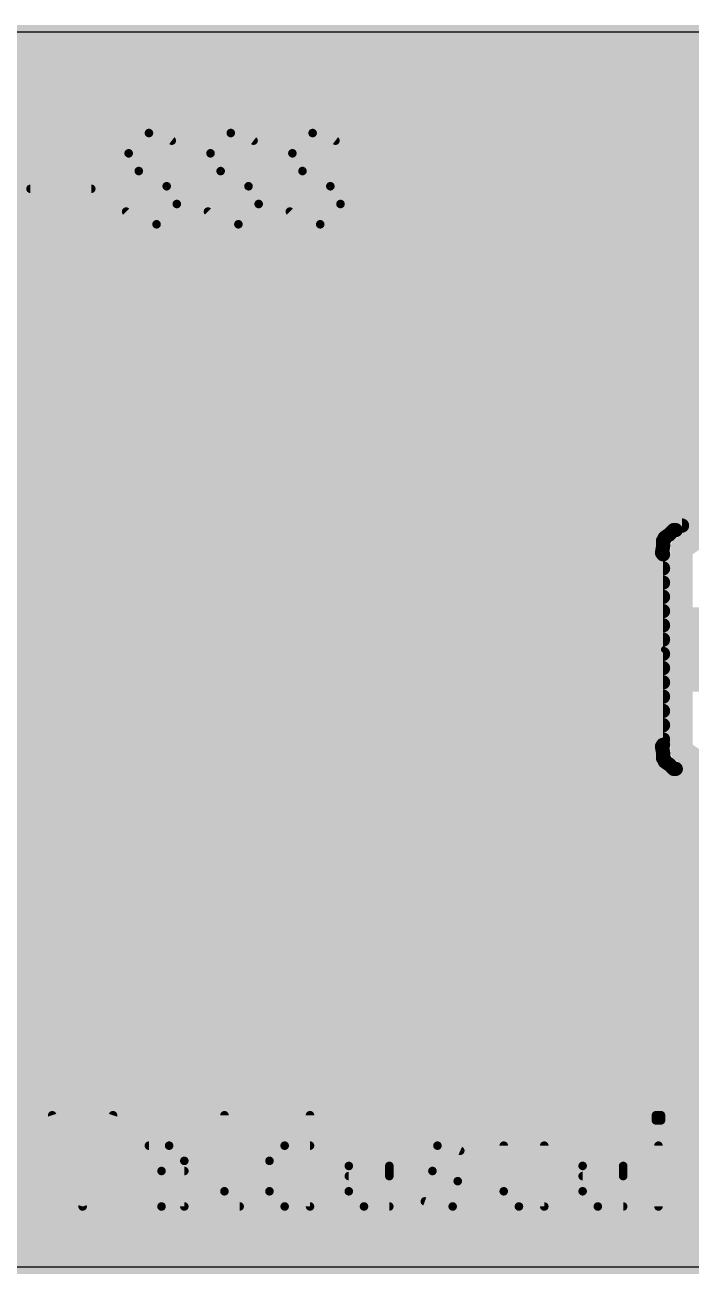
# Model space of a CAD drawing. Extents: x -9.5 to 75.5, y -0.1 to 22.1.
# Drawn here: x 14.4 to 26.27, y -0.13 to 22.13 of the extents above; entities that cross this region are included whole.
import ezdxf

# ---------------------------------------------------------------- set-up
doc = ezdxf.new("R2010")
doc.units = 0
for name, color, linetype in [('1', 12, 'CONTINUOUS'), ('16', 132, 'CONTINUOUS'), ('20', 31, 'CONTINUOUS'), ('21', 253, 'CONTINUOUS'), ('22', 253, 'CONTINUOUS'), ('25', 253, 'CONTINUOUS'), ('42', 132, 'CONTINUOUS')]:
    doc.layers.add(name, color=color, linetype=linetype)

msp = doc.modelspace()

# ---------------------------------------------------------------- linework, layer by layer
at = {"layer": '1', "const_width": 1.5}
msp.add_lwpolyline([(1, 11), (65, 11)], dxfattribs=at)
at = {"layer": '16', "const_width": 0.254}
for points in [[(0, 22), (66, 22)], [(0, 21.844), (66, 21.844)], [(0, 21.59), (66, 21.59)], [(0, 21.336), (32.5093, 21.336)], [(0, 21.082), (32.1483, 21.082)], [(0, 20.828), (31.7874, 20.828)], [(0, 20.574), (31.4264, 20.574)], [(0, 20.32), (31.0655, 20.32)], [(0, 20.066), (30.7045, 20.066)], [(0, 19.812), (30.3436, 19.812)], [(0, 19.558), (29.9826, 19.558)], [(0, 19.304), (29.6217, 19.304)], [(0, 19.05), (29.5594, 19.05)], [(0, 18.796), (29.573, 18.796)], [(0, 18.542), (29.573, 18.542)], [(0, 18.288), (29.573, 18.288)], [(0, 18.034), (29.573, 18.034)], [(0, 17.78), (29.573, 17.78)], [(0, 17.526), (29.573, 17.526)], [(0, 17.272), (29.573, 17.272)], [(0, 17.018), (29.573, 17.018)], [(5.4291, 16.764), (29.573, 16.764)], [(5.4864, 16.51), (29.573, 16.51)], [(5.4864, 16.256), (29.573, 16.256)], [(5.4864, 16.002), (29.573, 16.002)], [(5.4864, 15.748), (29.573, 15.748)], [(2.6924, 15.494), (29.5682, 15.494)], [(5.4864, 15.24), (29.6975, 15.24)], [(28.7226, 15.0454), (25.9965, 13.127)], [(5.4864, 14.986), (28.6382, 14.986)], [(5.4864, 14.732), (28.2773, 14.732)], [(5.4864, 14.478), (27.9163, 14.478)], [(5.4857, 14.224), (27.5554, 14.224)], [(5.3363, 13.97), (27.1944, 13.97)], [(0, 13.716), (26.8335, 13.716)], [(0, 13.462), (26.4725, 13.462)], [(0, 13.208), (26.1116, 13.208)], [(25.8887, 13.0512), (25.801, 12.9895)], [(25.9646, 13.127), (25.8887, 13.0512)], [(25.9965, 13.127), (25.9646, 13.127)], [(0, 12.954), (25.7916, 12.954)], [(25.773, 12.8282), (25.7546, 12.7226)], [(25.7956, 12.958), (25.773, 12.9354)], [(25.773, 12.9354), (25.773, 12.8282)], [(25.801, 12.9895), (25.7956, 12.958)], [(0, 12.7), (25.7705, 12.7)], [(25.7546, 12.7226), (25.773, 12.6965)], [(25.773, 12.6965), (25.773, 9.3003)], [(0, 12.446), (25.773, 12.446)], [(0, 12.192), (25.773, 12.192)], [(0, 11.938), (25.773, 11.938)], [(0, 11.684), (25.773, 11.684)], [(0, 11.43), (25.773, 11.43)], [(0, 11.176), (25.773, 11.176)], [(0, 10.922), (25.773, 10.922)], [(0, 10.668), (25.773, 10.668)], [(0, 10.414), (25.773, 10.414)], [(0, 10.16), (25.773, 10.16)], [(0, 9.906), (25.773, 9.906)], [(0, 9.652), (25.773, 9.652)], [(0, 9.398), (25.773, 9.398)], [(25.773, 9.3003), (25.7533, 9.2713)], [(25.7533, 9.2713), (25.773, 9.1688)], [(0, 9.144), (25.773, 9.144)], [(25.773, 9.1688), (25.773, 9.0646)], [(25.773, 9.0646), (25.7978, 9.0397)], [(25.7978, 9.0397), (25.8045, 9.0052)], [(25.8045, 9.0052), (25.8908, 8.9467)], [(0, 8.89), (25.9475, 8.89)], [(25.8908, 8.9467), (25.9646, 8.873)], [(25.9646, 8.873), (25.9997, 8.873)], [(25.9997, 8.873), (28.9645, 6.8645)], [(0, 8.636), (26.3495, 8.636)], [(0, 8.382), (26.7245, 8.382)], [(0, 8.128), (27.0994, 8.128)], [(5.4584, 7.874), (27.4744, 7.874)], [(5.4864, 7.62), (27.8493, 7.62)], [(5.4864, 7.366), (28.2243, 7.366)], [(5.4864, 7.112), (28.5992, 7.112)], [(5.4864, 6.858), (28.969, 6.858)], [(2.6924, 6.604), (29.6217, 6.604)], [(5.4864, 6.35), (29.5594, 6.35)], [(5.4864, 6.096), (29.573, 6.096)], [(5.4864, 5.842), (29.573, 5.842)], [(5.4864, 5.588), (29.573, 5.588)], [(5.4721, 5.334), (29.573, 5.334)], [(5.2436, 5.08), (29.573, 5.08)], [(0, 4.826), (29.573, 4.826)], [(0, 4.572), (29.573, 4.572)], [(0, 4.318), (29.573, 4.318)], [(0, 4.064), (29.573, 4.064)], [(0, 3.81), (29.573, 3.81)], [(0, 3.556), (29.573, 3.556)], [(0, 3.302), (29.573, 3.302)], [(0, 3.048), (29.573, 3.048)], [(0, 2.794), (29.5682, 2.794)], [(0, 2.54), (29.6975, 2.54)], [(0, 2.286), (30.0757, 2.286)], [(0, 2.032), (30.4507, 2.032)], [(0, 1.778), (30.8256, 1.778)], [(0, 1.524), (31.2006, 1.524)], [(0, 1.27), (31.5755, 1.27)], [(0, 1.016), (31.9505, 1.016)], [(0, 0.762), (32.3254, 0.762)], [(0, 0.508), (32.7004, 0.508)], [(0, 0.254), (66, 0.254)], [(66, 0), (0, 0)], [(0, 0), (66, 0)]]:
    msp.add_lwpolyline(points, dxfattribs=at)
at = {"layer": '16', "const_width": 0.127}
for points in [[(25.8438, 13.0961, 1), (25.9336, 13.0063)], [(25.9253, 12.9992, 1), (25.8522, 13.1031)], [(25.9646, 13.1905, 1), (25.9646, 13.0635)], [(26.0095, 13.0821, 1), (25.9196, 13.1719)], [(25.9599, 13.1789, 1), (26.033, 13.0751)], [(25.9965, 13.0635, 1), (25.9965, 13.1905)], [(26.1116, 13.1445, 1), (26.1116, 13.2715)], [(25.8365, 12.9354, 1), (25.7095, 12.9354)], [(25.7281, 12.9804, 1), (25.8179, 12.8905)], [(25.8356, 12.8173, 1), (25.7104, 12.8391)], [(25.733, 12.9689, 1), (25.8581, 12.9471)], [(25.7645, 13.0414, 1), (25.8376, 12.9375)], [(25.8636, 12.9786, 1), (25.7385, 13.0003)], [(25.8405, 12.9131, 1), (25.7507, 13.0029)], [(25.7916, 12.8905, 1), (25.7916, 13.0175)], [(25.8066, 12.7591, 1), (25.7027, 12.686)], [(25.6921, 12.7335, 1), (25.8172, 12.7117)], [(25.7095, 12.8282, 1), (25.8365, 12.8282)], [(25.8365, 12.6965, 1), (25.7095, 12.6965)], [(25.7211, 12.6599, 1), (25.8249, 12.733)], [(25.7705, 12.6365, 1), (25.7705, 12.7635)], [(25.773, 12.3825, 1), (25.773, 12.5095)], [(25.773, 12.1285, 1), (25.773, 12.2555)], [(25.773, 11.8745, 1), (25.773, 12.0015)], [(25.773, 11.6205, 1), (25.773, 11.7475)], [(25.773, 11.3665, 1), (25.773, 11.4935)], [(25.773, 11.1125, 1), (25.773, 11.2395)], [(25.773, 10.8585, 1), (25.773, 10.9855)], [(25.773, 10.6045, 1), (25.773, 10.7315)], [(25.773, 10.3505, 1), (25.773, 10.4775)], [(25.773, 10.0965, 1), (25.773, 10.2235)], [(25.773, 9.8425, 1), (25.773, 9.9695)], [(25.773, 9.5885, 1), (25.773, 9.7155)], [(25.8157, 9.2832, 1), (25.6909, 9.2593)], [(25.7007, 9.3069, 1), (25.8059, 9.2356)], [(25.7095, 9.3003, 1), (25.8365, 9.3003)], [(25.8256, 9.2647, 1), (25.7204, 9.3359)], [(25.773, 9.3345, 1), (25.773, 9.4615)], [(25.8365, 9.1688, 1), (25.7095, 9.1688)], [(25.8179, 9.1095, 1), (25.7281, 9.0196)], [(25.7095, 9.0646, 1), (25.8365, 9.0646)], [(25.7106, 9.1569, 1), (25.8354, 9.1808)], [(25.8602, 9.0517, 1), (25.7355, 9.0277)], [(25.8401, 9.0578, 1), (25.7688, 8.9527)], [(25.7529, 8.9948, 1), (25.8427, 9.0846)], [(25.773, 9.0805, 1), (25.773, 9.2075)], [(25.7421, 8.9932, 1), (25.8668, 9.0172)], [(25.9357, 8.9916, 1), (25.8459, 8.9018)], [(25.8552, 8.8942, 1), (25.9264, 8.9993)], [(25.9646, 8.9365, 1), (25.9646, 8.8095)], [(25.9196, 8.8281, 1), (26.0095, 8.9179)], [(26.0353, 8.9256, 1), (25.9641, 8.8204)], [(25.9475, 8.8265, 1), (25.9475, 8.9535)], [(25.9997, 8.8095, 1), (25.9997, 8.9365)]]:
    msp.add_lwpolyline(points, format="xyb", dxfattribs=at)
at = {"layer": '20'}
for p, q in [((66, 22), (0, 22)), ((0, 0), (66, 0))]:
    msp.add_line(p, q, dxfattribs=at)
at = {"layer": '21', "const_width": 0.254}
for points in [[(1.25, 17), (64.75, 17)], [(1.25, 5), (64.75, 5)]]:
    msp.add_lwpolyline(points, dxfattribs=at)
at = {"layer": '22', "const_width": 0.0635}
msp.add_lwpolyline([(25.8, 11.0318, 1), (25.8, 10.9682)], format="xyb", dxfattribs=at)
at = {"layer": '22', "const_width": 0.127}
msp.add_lwpolyline([(25.8, 11), (31.4, 11)], dxfattribs=at)
at = {"layer": '25'}
for points, const_width in [([(16.6089, 20.2018, 0.4142), (16.2476, 19.8406)], 0.1524), ([(17.0153, 20.0663, 0.1623), (16.6089, 20.2018)], 0.1524), ([(16.6089, 20.2399, 1), (16.6089, 20.1637)], 0.0762), ([(16.6089, 20.1637, 1), (16.6089, 20.2399)], 0.0762), ([(18.0678, 20.2018, 0.4142), (17.7065, 19.8406)], 0.1524), ([(18.4742, 20.0663, 0.1623), (18.0678, 20.2018)], 0.1524), ([(18.0678, 20.2399, 1), (18.0678, 20.1637)], 0.0762), ([(18.0678, 20.1637, 1), (18.0678, 20.2399)], 0.0762), ([(19.5267, 20.2018, 0.4142), (19.1654, 19.8406)], 0.1524), ([(19.9331, 20.0663, 0.1623), (19.5267, 20.2018)], 0.1524), ([(19.5267, 20.2399, 1), (19.5267, 20.1637)], 0.0762), ([(19.5267, 20.1637, 1), (19.5267, 20.2399)], 0.0762), ([(16.9924, 20.0359, 1), (17.0381, 20.0968)], 0.0762), ([(18.4513, 20.0359, 1), (18.497, 20.0968)], 0.0762), ([(19.9102, 20.0359, 1), (19.9559, 20.0968)], 0.0762), ([(16.2476, 19.8406, 0.2656), (16.4282, 19.5245)], 0.1524), ([(16.2857, 19.8406, 1), (16.2095, 19.8406)], 0.0762), ([(16.2095, 19.8406, 1), (16.2857, 19.8406)], 0.0762), ([(17.7065, 19.8406, 0.2656), (17.8871, 19.5245)], 0.1524), ([(17.7446, 19.8406, 1), (17.6684, 19.8406)], 0.0762), ([(17.6684, 19.8406, 1), (17.7446, 19.8406)], 0.0762), ([(19.1654, 19.8406, 0.2656), (19.3461, 19.5245)], 0.1524), ([(19.2035, 19.8406, 1), (19.1273, 19.8406)], 0.0762), ([(19.1273, 19.8406, 1), (19.2035, 19.8406)], 0.0762), ([(16.4465, 19.5579, 1), (16.41, 19.491)], 0.0762), ([(16.4089, 19.4916, 1), (16.4476, 19.5573)], 0.0762), ([(17.9054, 19.5579, 1), (17.8689, 19.491)], 0.0762), ([(17.8678, 19.4916, 1), (17.9065, 19.5573)], 0.0762), ([(19.3643, 19.5579, 1), (19.3278, 19.491)], 0.0762), ([(19.3267, 19.4916, 1), (19.3654, 19.5573)], 0.0762), ([(14.4969, 19.2465, 1), (14.4969, 19.1703)], 0.0762), ([(15.5807, 19.1703, 1), (15.5807, 19.2465)], 0.0762), ([(16.9443, 19.2864, 1), (16.9056, 19.2207)], 0.0762), ([(17.1056, 18.9374, 0.2656), (16.9249, 19.2535)], 0.1524), ([(16.9067, 19.2201, 1), (16.9432, 19.287)], 0.0762), ([(18.4032, 19.2864, 1), (18.3645, 19.2207)], 0.0762), ([(18.5645, 18.9374, 0.2656), (18.3839, 19.2535)], 0.1524), ([(18.3656, 19.2201, 1), (18.4021, 19.287)], 0.0762), ([(19.8621, 19.2864, 1), (19.8234, 19.2207)], 0.0762), ([(20.0234, 18.9374, 0.2656), (19.8428, 19.2535)], 0.1524), ([(19.8245, 19.2201, 1), (19.861, 19.287)], 0.0762), ([(16.7443, 18.5762, 0.4142), (17.1056, 18.9374)], 0.1524), ([(17.1437, 18.9374, 1), (17.0675, 18.9374)], 0.0762), ([(17.0675, 18.9374, 1), (17.1437, 18.9374)], 0.0762), ([(18.2032, 18.5762, 0.4142), (18.5645, 18.9374)], 0.1524), ([(18.6026, 18.9374, 1), (18.5264, 18.9374)], 0.0762), ([(18.5264, 18.9374, 1), (18.6026, 18.9374)], 0.0762), ([(19.6622, 18.5762, 0.4142), (20.0234, 18.9374)], 0.1524), ([(20.0615, 18.9374, 1), (19.9853, 18.9374)], 0.0762), ([(19.9853, 18.9374, 1), (20.0615, 18.9374)], 0.0762), ([(16.2295, 18.8288, 1), (16.1754, 18.7751)], 0.0762), ([(16.2025, 18.802, 0.2), (16.7443, 18.5762)], 0.1524), ([(17.6884, 18.8288, 1), (17.6343, 18.7751)], 0.0762), ([(17.6614, 18.802, 0.2), (18.2032, 18.5762)], 0.1524), ([(19.1473, 18.8288, 1), (19.0932, 18.7751)], 0.0762), ([(19.1203, 18.802, 0.2), (19.6622, 18.5762)], 0.1524), ([(16.7443, 18.6143, 1), (16.7443, 18.5381)], 0.0762), ([(16.7443, 18.5381, 1), (16.7443, 18.6143)], 0.0762), ([(18.2032, 18.6143, 1), (18.2032, 18.5381)], 0.0762), ([(18.2032, 18.5381, 1), (18.2032, 18.6143)], 0.0762), ([(19.6622, 18.6143, 1), (19.6622, 18.5381)], 0.0762), ([(19.6622, 18.5381, 1), (19.6622, 18.6143)], 0.0762), ([(14.9209, 2.7138, 1), (14.8486, 2.6898)], 0.0762), ([(16.0046, 2.6898, 1), (15.9323, 2.7138)], 0.0762), ([(17.9929, 2.7018, 1), (17.9167, 2.7018)], 0.0762), ([(19.518, 2.7018, 1), (19.4418, 2.7018)], 0.0762), ([(25.684, 2.7018, 1), (25.6078, 2.7018)], 0.0762), ([(25.6459, 2.7399, 1), (25.6459, 2.6637)], 0.0762), ([(25.6459, 2.6496, 1), (25.6459, 2.5734)], 0.0762), ([(25.7744, 2.7018, 1), (25.6982, 2.7018)], 0.0762), ([(25.7363, 2.6637, 1), (25.7363, 2.7399)], 0.0762), ([(25.7363, 2.5734, 1), (25.7363, 2.6496)], 0.0762), ([(25.6078, 2.6115, 1), (25.684, 2.6115)], 0.0762), ([(25.6982, 2.6115, 1), (25.7744, 2.6115)], 0.0762), ([(16.6073, 2.198, 1), (16.6073, 2.1218)], 0.0762), ([(17.2394, 1.889, 0.4142), (16.9685, 2.1599)], 0.1524), ([(16.9685, 2.198, 1), (16.9685, 2.1218)], 0.0762), ([(16.9685, 2.1218, 1), (16.9685, 2.198)], 0.0762), ([(19.0283, 2.1599, 0.4142), (18.7574, 1.889)], 0.1524), ([(19.0283, 2.198, 1), (19.0283, 2.1218)], 0.0762), ([(19.0283, 2.1218, 1), (19.0283, 2.198)], 0.0762), ([(19.4799, 2.1218, 1), (19.4799, 2.198)], 0.0762), ([(20.894, 1.7987, 1), (20.1716, 1.7987)], 0.1524), ([(21.752, 2.1599, 0.8318), (21.6617, 1.7084)], 0.1524), ([(22.1584, 2.0696, 0.1025), (21.752, 2.1599)], 0.1524), ([(21.7526, 2.198, 1), (21.7515, 2.1218)], 0.0762), ([(21.7515, 2.1218, 1), (21.7526, 2.198)], 0.0762), ([(22.9712, 2.1599, 1), (22.895, 2.1599)], 0.0762), ([(23.6937, 2.1599, 1), (23.6175, 2.1599)], 0.0762), ([(25.0624, 1.7987, 1), (24.3399, 1.7987)], 0.1524), ([(25.7292, 2.1599, 1), (25.653, 2.1599)], 0.0762), ([(22.1428, 2.0349, 1), (22.1741, 2.1044)], 0.0762), ([(16.833, 1.7084, 1), (16.833, 1.0762)], 0.1524), ([(16.833, 1.7465, 1), (16.833, 1.6703)], 0.0762), ([(16.833, 1.6703, 1), (16.833, 1.7465)], 0.0762), ([(17.2775, 1.889, 1), (17.2013, 1.889)], 0.0762), ([(17.2013, 1.889, 1), (17.2775, 1.889)], 0.0762), ([(17.2394, 1.6703, 1), (17.2394, 1.7465)], 0.0762), ([(18.7955, 1.889, 1), (18.7193, 1.889)], 0.0762), ([(18.7193, 1.889, 1), (18.7955, 1.889)], 0.0762), ([(20.2097, 1.7987, 1), (20.1335, 1.7987)], 0.0762), ([(20.1335, 1.7987, 1), (20.2097, 1.7987)], 0.0762), ([(20.9321, 1.7987, 1), (20.8559, 1.7987)], 0.0762), ([(20.8559, 1.7987, 1), (20.9321, 1.7987)], 0.0762), ([(21.6759, 1.7437, 1), (21.6476, 1.673)], 0.0762), ([(21.6476, 1.673, 1), (21.6759, 1.7438)], 0.0762), ([(24.378, 1.7987, 1), (24.3018, 1.7987)], 0.0762), ([(24.3018, 1.7987, 1), (24.378, 1.7987)], 0.0762), ([(25.1005, 1.7987, 1), (25.0243, 1.7987)], 0.0762), ([(25.0243, 1.7987, 1), (25.1005, 1.7987)], 0.0762), ([(20.1716, 1.6562, 1), (20.1716, 1.58)], 0.0762), ([(20.8559, 1.6181, 1), (20.9321, 1.6181)], 0.0762), ([(20.894, 1.58, 1), (20.894, 1.6562)], 0.0762), ([(22.023, 1.0762, 0.8318), (22.1133, 1.5278)], 0.1524), ([(22.1274, 1.5631, 1), (22.0991, 1.4924)], 0.0762), ([(22.0991, 1.4924, 1), (22.1274, 1.5631)], 0.0762), ([(24.3399, 1.6562, 1), (24.3399, 1.58)], 0.0762), ([(25.0243, 1.6181, 1), (25.1005, 1.6181)], 0.0762), ([(25.0624, 1.58, 1), (25.0624, 1.6562)], 0.0762), ([(17.9548, 1.3471, 0.4142), (18.2257, 1.0762)], 0.1524), ([(17.9929, 1.3471, 1), (17.9167, 1.3471)], 0.0762), ([(17.9167, 1.3471, 1), (17.9929, 1.3471)], 0.0762), ([(18.7574, 1.3471, 0.4142), (19.0283, 1.0762)], 0.1524), ([(18.7955, 1.3471, 1), (18.7193, 1.3471)], 0.0762), ([(18.7193, 1.3471, 1), (18.7955, 1.3471)], 0.0762), ([(20.1716, 1.3471, 0.4142), (20.4425, 1.0762)], 0.1524), ([(20.2097, 1.3471, 1), (20.1335, 1.3471)], 0.0762), ([(20.1335, 1.3471, 1), (20.2097, 1.3471)], 0.0762), ([(22.9331, 1.3471, 0.4142), (23.204, 1.0762)], 0.1524), ([(22.9712, 1.3471, 1), (22.895, 1.3471)], 0.0762), ([(22.895, 1.3471, 1), (22.9712, 1.3471)], 0.0762), ([(24.3399, 1.3471, 0.4142), (24.6108, 1.0762)], 0.1524), ([(24.378, 1.3471, 1), (24.3018, 1.3471)], 0.0762), ([(24.3018, 1.3471, 1), (24.378, 1.3471)], 0.0762), ([(15.3905, 1.0882, 1), (15.4627, 1.0642)], 0.0762), ([(15.3905, 1.0642, 1), (15.4627, 1.0882)], 0.0762), ([(16.833, 1.1143, 1), (16.833, 1.0381)], 0.0762), ([(16.833, 1.0381, 1), (16.833, 1.1143)], 0.0762), ([(17.2013, 1.0762, 1), (17.2775, 1.0762)], 0.0762), ([(17.2394, 1.0381, 1), (17.2394, 1.1143)], 0.0762), ([(18.2257, 1.0381, 1), (18.2257, 1.1143)], 0.0762), ([(19.0283, 1.1143, 1), (19.0283, 1.0381)], 0.0762), ([(19.0283, 1.0381, 1), (19.0283, 1.1143)], 0.0762), ([(19.4418, 1.0762, 1), (19.518, 1.0762)], 0.0762), ([(19.4799, 1.0381, 1), (19.4799, 1.1143)], 0.0762), ([(20.4425, 1.1143, 1), (20.4425, 1.0381)], 0.0762), ([(20.4425, 1.0381, 1), (20.4425, 1.1143)], 0.0762), ([(20.894, 1.0381, 1), (20.894, 1.1143)], 0.0762), ([(21.5392, 1.2024, 1), (21.5134, 1.1307)], 0.0762), ([(21.5263, 1.1665, 0.083), (22.023, 1.0762)], 0.1524), ([(22.0235, 1.1143, 1), (22.0224, 1.0381)], 0.0762), ([(22.0224, 1.0381, 1), (22.0235, 1.1143)], 0.0762), ([(23.204, 1.1143, 1), (23.204, 1.0381)], 0.0762), ([(23.204, 1.0381, 1), (23.204, 1.1143)], 0.0762), ([(23.6175, 1.0762, 1), (23.6937, 1.0762)], 0.0762), ([(23.6556, 1.0381, 1), (23.6556, 1.1143)], 0.0762), ([(24.6108, 1.1143, 1), (24.6108, 1.0381)], 0.0762), ([(24.6108, 1.0381, 1), (24.6108, 1.1143)], 0.0762), ([(25.0624, 1.0381, 1), (25.0624, 1.1143)], 0.0762), ([(25.653, 1.0762, 1), (25.7292, 1.0762)], 0.0762)]:
    msp.add_lwpolyline(points, format="xyb", dxfattribs=dict(at, const_width=const_width))
at = {"layer": '25', "const_width": 0.1524}
for points in [[(16.9249, 19.2535), (16.4282, 19.5245)], [(18.3839, 19.2535), (17.8871, 19.5245)], [(19.8428, 19.2535), (19.3461, 19.5245)], [(14.4969, 19.2084), (15.5807, 19.2084)], [(14.8847, 2.7018), (15.4266, 1.0762)], [(15.4266, 1.0762), (15.9685, 2.7018)], [(17.9548, 2.7018), (17.9548, 1.3471)], [(19.4799, 2.7018), (19.4799, 1.0762)], [(25.6459, 2.6115), (25.6459, 2.7018)], [(25.6459, 2.7018), (25.7363, 2.7018)], [(25.7363, 2.6115), (25.6459, 2.6115)], [(25.7363, 2.7018), (25.7363, 2.6115)], [(16.9685, 2.1599), (16.6073, 2.1599)], [(19.0283, 2.1599), (19.4799, 2.1599)], [(22.9331, 2.1599), (22.9331, 1.3471)], [(23.6556, 1.0762), (23.6556, 2.1599)], [(25.6911, 1.0762), (25.6911, 2.1599)], [(17.2394, 1.7084), (16.833, 1.7084)], [(17.2394, 1.0762), (17.2394, 1.889)], [(18.7574, 1.3471), (18.7574, 1.889)], [(20.1716, 1.3471), (20.1716, 1.7987)], [(20.894, 1.7987), (20.894, 1.6181)], [(22.1133, 1.5278), (21.6617, 1.7084)], [(24.3399, 1.3471), (24.3399, 1.7987)], [(25.0624, 1.7987), (25.0624, 1.6181)], [(20.894, 1.6181), (20.1716, 1.6181)], [(25.0624, 1.6181), (24.3399, 1.6181)], [(16.833, 1.0762), (17.2394, 1.0762)], [(19.4799, 1.0762), (19.0283, 1.0762)], [(20.894, 1.0762), (20.4425, 1.0762)], [(23.204, 1.0762), (23.6556, 1.0762)], [(25.0624, 1.0762), (24.6108, 1.0762)]]:
    msp.add_lwpolyline(points, dxfattribs=at)
at = {"layer": '42', "const_width": 0.4}
for points in [[(26.1, 12.8), (28.8, 14.7)], [(26.1, 9.2), (26.1, 12.8)], [(26.1, 9.2), (29.2, 7.1)]]:
    msp.add_lwpolyline(points, dxfattribs=at)
at = {"layer": '42', "const_width": 0.2}
for points in [[(26.2, 12.8, 1), (26, 12.8)], [(26.0425, 12.8818, 1), (26.1575, 12.7182)], [(26.1561, 9.2828, 1), (26.0439, 9.1172)], [(26, 9.2, 1), (26.2, 9.2)]]:
    msp.add_lwpolyline(points, format="xyb", dxfattribs=at)

doc.saveas('drawing.dxf')
